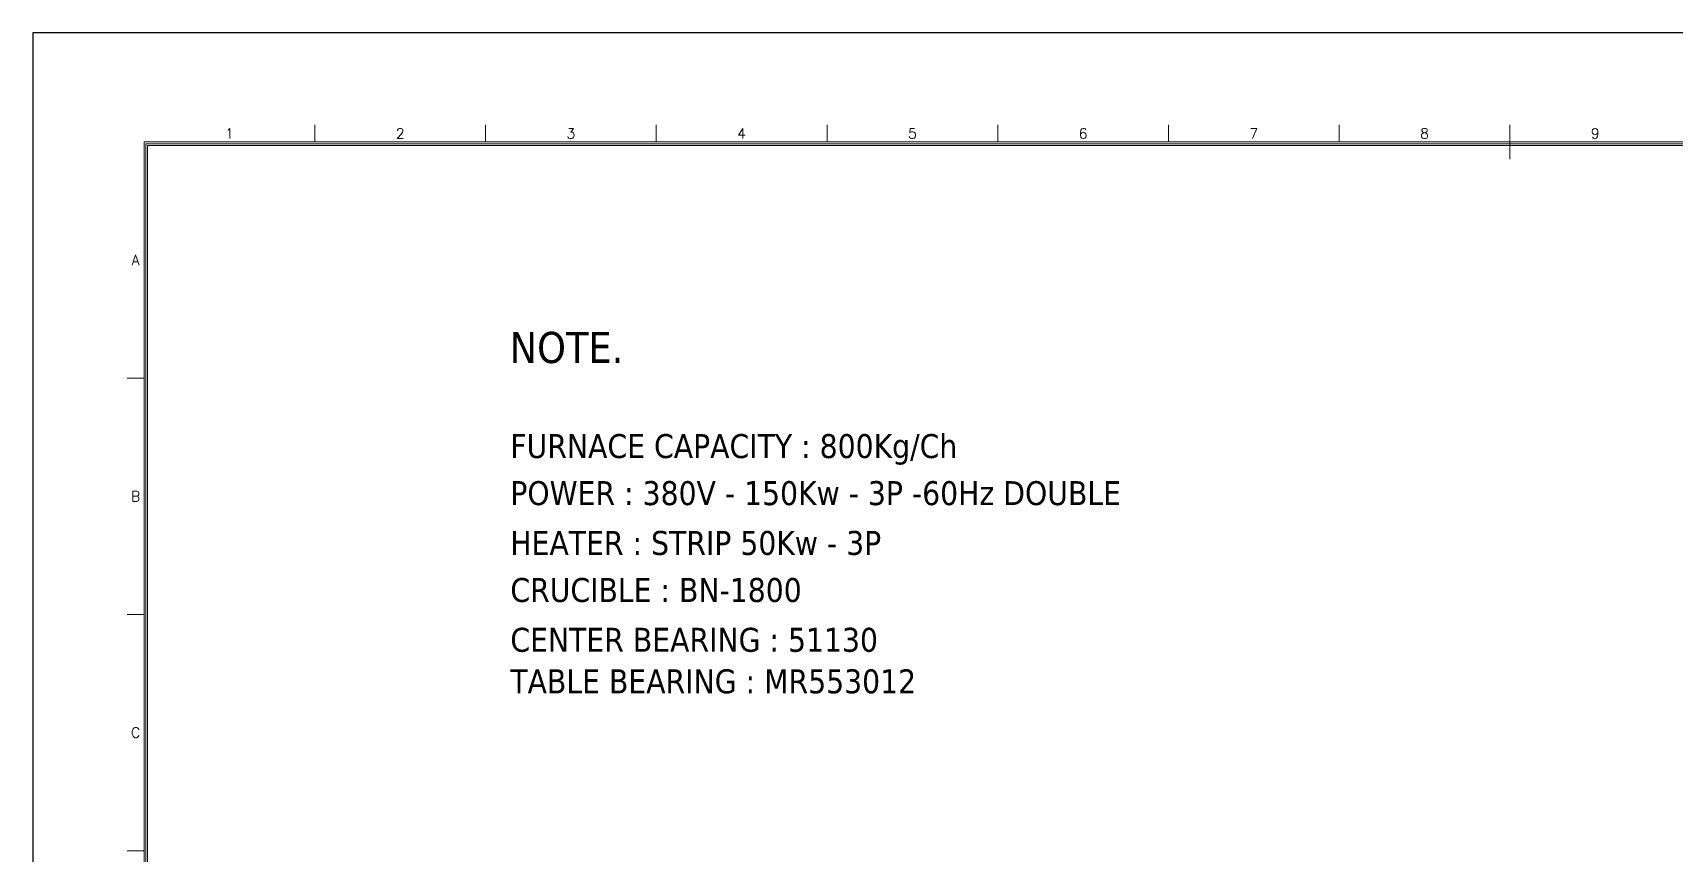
# Model space of a CAD drawing. Extents: x 0 to 24546, y -1194 to 5970.
# Drawn here: x 0 to 4810, y 3563 to 5970 of the extents above; entities that cross this region are included whole.
import ezdxf
from ezdxf.enums import TextEntityAlignment as Align

# ---------------------------------------------------------------- set-up
doc = ezdxf.new("R2010")
doc.units = 0
doc.header["$LTSCALE"] = 60
for name, color, linetype in [('A', 2, 'CONTINUOUS'), ('T', 4, 'CONTINUOUS'), ('TITLE', 7, 'CONTINUOUS')]:
    doc.layers.add(name, color=color, linetype=linetype)
doc.styles.add('ROMANS', font='ROMANS')
doc.styles.add('TITLE2', font='tahomabd.ttf')

msp = doc.modelspace()

# ---------------------------------------------------------------- linework, layer by layer
at = {"layer": 'A', "lineweight": 5}
for p, q in [((8326, 5650), (326, 5650)), ((326, 5650), (326, 110)), ((8321, 5645), (331, 5645)), ((331, 5645), (331, 115)), ((8316, 5640), (336, 5640)), ((336, 5640), (336, 120))]:
    msp.add_line(p, q, dxfattribs=at)
at = {"layer": 'A'}
msp.add_lwpolyline([(0, 0), (8400, 0), (8400, 5970), (0, 5970)], close=True, dxfattribs=at)
at = {"layer": 'TITLE', "color": 6, "lineweight": 5}
for p, q in [((826, 5650), (826, 5700)), ((1326, 5650), (1326, 5700)), ((1826, 5650), (1826, 5700)), ((2326, 5650), (2326, 5700)), ((2826, 5650), (2826, 5700)), ((3326, 5650), (3326, 5700)), ((3826, 5650), (3826, 5700)), ((4326, 5600), (4326, 5700)), ((276, 4957.5), (326, 4957.5)), ((276, 4265), (326, 4265)), ((276, 3572.5), (326, 3572.5))]:
    msp.add_line(p, q, dxfattribs=at)

# ---------------------------------------------------------------- texts
at = {"layer": 'T', "style": 'TITLE2'}
for s, height, p in [('NOTE.', 91.26, (1396.2, 5002.2)), ('FURNACE CAPACITY : 800Kg/Ch', 70.2, (1398.4, 4723.6)), ('POWER : 380V - 150Kw - 3P -60Hz DOUBLE', 70.2, (1398.4, 4585.7)), ('HEATER : STRIP 50Kw - 3P', 70.2, (1398.4, 4439.7)), ('CRUCIBLE : BN-1800', 70.2, (1398.4, 4301.8)), ('CENTER BEARING : 51130', 70.2, (1398.4, 4155.8)), ('TABLE BEARING : MR553012', 70.2, (1398.4, 4034.1))]:
    msp.add_text(s, height=height, dxfattribs=at).set_placement(p)
at = {"layer": 'TITLE', "color": 6, "lineweight": 5, "style": 'ROMANS'}
for s, p in [('1', (576, 5675)), ('2', (1076, 5675)), ('3', (1576, 5675)), ('4', (2076, 5675)), ('5', (2576, 5675)), ('6', (3076, 5675)), ('7', (3576, 5675)), ('8', (4076, 5675)), ('9', (4576, 5675)), ('A', (301, 5303.8)), ('B', (301, 4611.3)), ('C', (301, 3918.8))]:
    msp.add_text(s, height=30, dxfattribs=at).set_placement(p, align=Align.MIDDLE)

doc.saveas('drawing.dxf')
